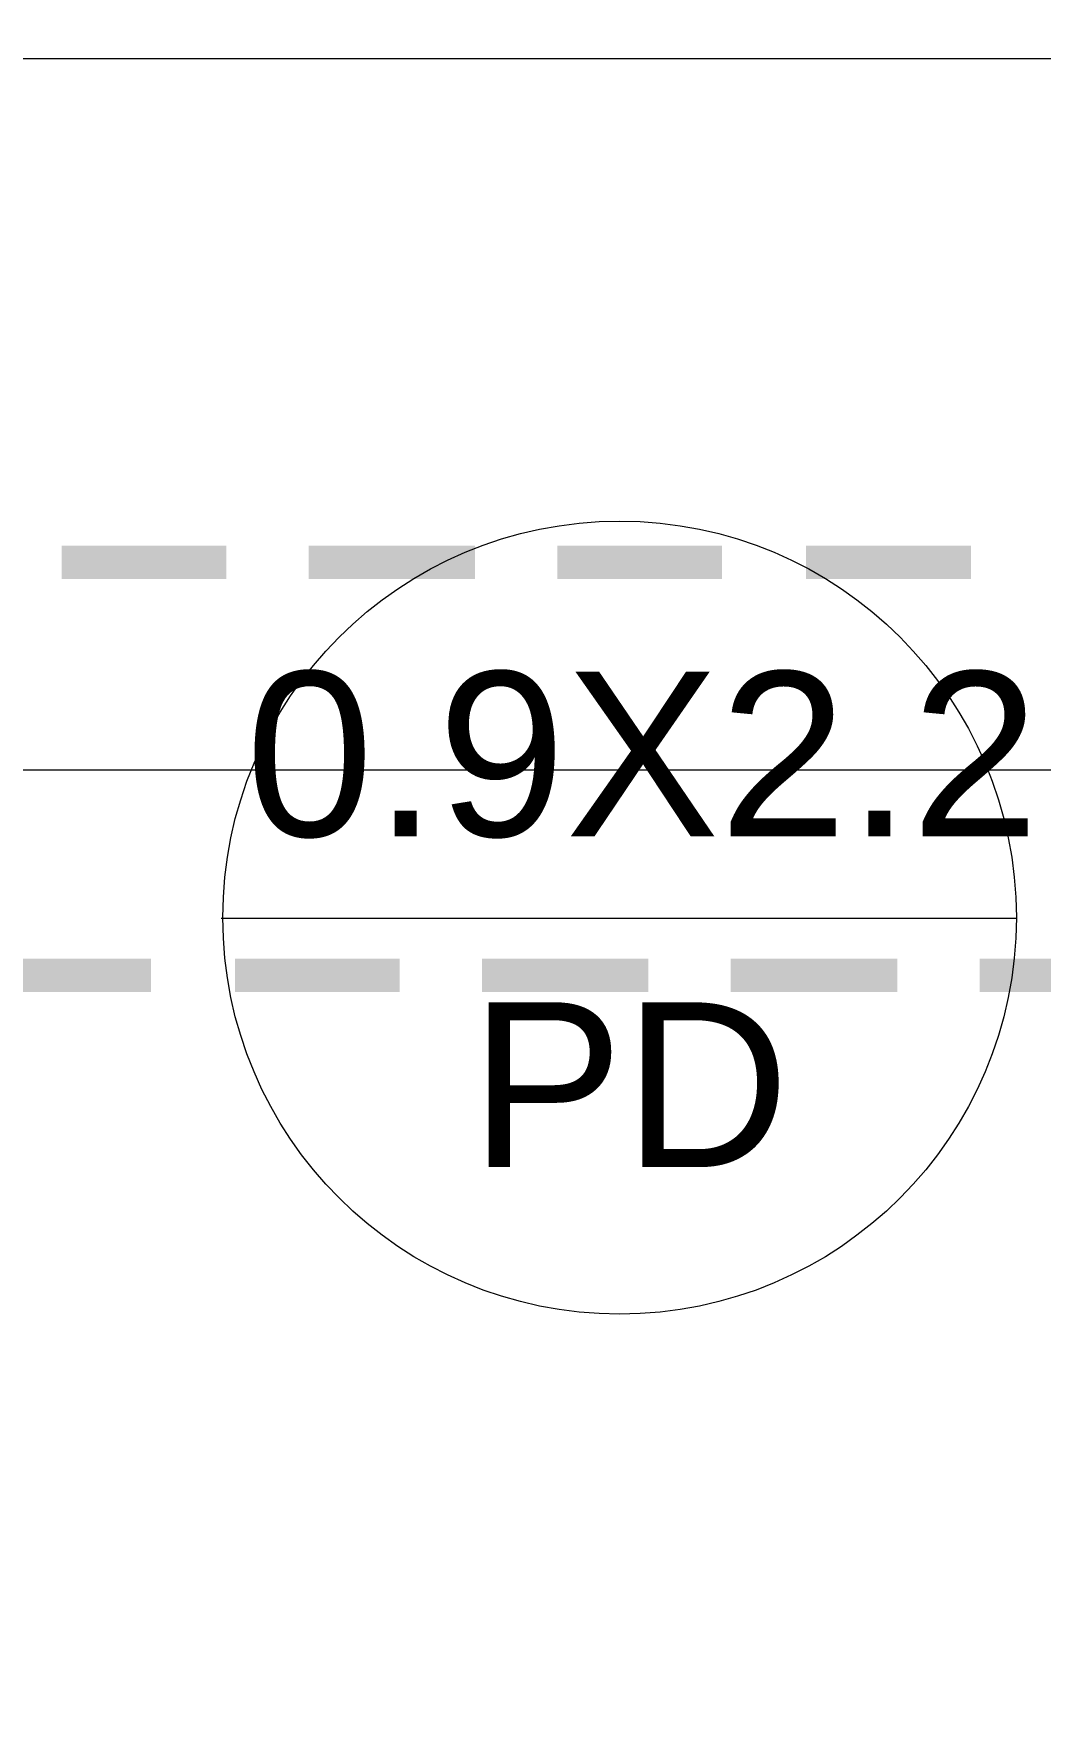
# Model space of a CAD drawing. Header units: millimetres. Extents: x 906 to 41302, y 848 to 28850.
# Drawn here: x 15513 to 16121, y 17177 to 18191 of the extents above; entities that cross this region are included whole.
import ezdxf

# ---------------------------------------------------------------- set-up
doc = ezdxf.new("R2010")
doc.units = ezdxf.units.MM
for name, color, linetype in [('PDF_A-WIN-IDEN', 7, 'Continuous'), ('PDF_X-단위세대$및$주동평면도$A-FLOR-FURN-FIX', 7, 'Continuous'), ('PDF_X-단위세대$및$주동평면도$A-ST-AXIS-CEN', 7, 'Continuous'), ('PDF_X-단위세대$및$주동평면도$A-ST-AXIS-CEN-SUB', 7, 'Continuous'), ('PDF_문자', 7, 'Continuous')]:
    doc.layers.add(name, color=color, linetype=linetype)
doc.styles.add('PDF Arial', font='arial.ttf')

msp = doc.modelspace()

# ---------------------------------------------------------------- linework, layer by layer
at = {"layer": 'PDF_A-WIN-IDEN', "lineweight": 13}
msp.add_lwpolyline([(16106.8, 17656.2), (15626.3, 17656.2)], dxfattribs=at)
msp.add_circle((15867.1, 17656.7), 239.7, dxfattribs=at)
at = {"layer": 'PDF_X-단위세대$및$주동평면도$A-FLOR-FURN-FIX', "lineweight": 9}
msp.add_lwpolyline([(16129, 18816.1), (16129, 18175.8), (13829.3, 18175.8), (13829.3, 17176.8), (13129.7, 17176.8), (13129.7, 18816.1)], close=True, dxfattribs=at)
at = {"layer": 'PDF_X-단위세대$및$주동평면도$A-ST-AXIS-CEN', "lineweight": 5}
msp.add_lwpolyline([(14702.4, 17746.1), (16264.5, 17746.1), (16264.5, 19845.9)], dxfattribs=at)
at = {"layer": 'PDF_X-단위세대$및$주동평면도$A-ST-AXIS-CEN-SUB', "transparency": 33554559}
for points in [[(15530, 17861.5), (15530, 17881.6), (15629.5, 17861.5)], [(15530, 17881.6), (15629.5, 17861.5), (15629.5, 17881.6)], [(15679.2, 17861.5), (15679.2, 17881.6), (15779.8, 17861.5)], [(15679.2, 17881.6), (15779.8, 17861.5), (15779.8, 17881.6)], [(15829.5, 17861.5), (15829.5, 17881.6), (15929, 17861.5)], [(15829.5, 17881.6), (15929, 17861.5), (15929, 17881.6)], [(15979.8, 17861.5), (15979.8, 17881.6), (16079.3, 17861.5)], [(15979.8, 17881.6), (16079.3, 17861.5), (16079.3, 17881.6)], [(15484.5, 17611.7), (15484.5, 17631.8), (15584, 17611.7)], [(15484.5, 17631.8), (15584, 17611.7), (15584, 17631.8)], [(15634.8, 17611.7), (15634.8, 17631.8), (15734.3, 17611.7)], [(15634.8, 17631.8), (15734.3, 17611.7), (15734.3, 17631.8)], [(15784, 17611.7), (15784, 17631.8), (15884.5, 17611.7)], [(15784, 17631.8), (15884.5, 17611.7), (15884.5, 17631.8)], [(15934.3, 17611.7), (15934.3, 17631.8), (16034.8, 17611.7)], [(15934.3, 17631.8), (16034.8, 17611.7), (16034.8, 17631.8)], [(16084.6, 17611.7), (16084.6, 17631.8), (16139.6, 17611.7)], [(16084.6, 17631.8), (16139.6, 17611.7), (16139.6, 17631.8)]]:
    msp.add_solid(points, dxfattribs=at)

# ---------------------------------------------------------------- texts
at = {"layer": 'PDF_문자', "char_height": 99.59, "attachment_point": 7, "style": 'PDF Arial'}
for s, insert in [('0.9X2.2', (15641.1, 17704.4)), ('PD', (15776.6, 17505.9))]:
    msp.add_mtext(s, dxfattribs=dict(at, insert=insert))

doc.saveas('drawing.dxf')
